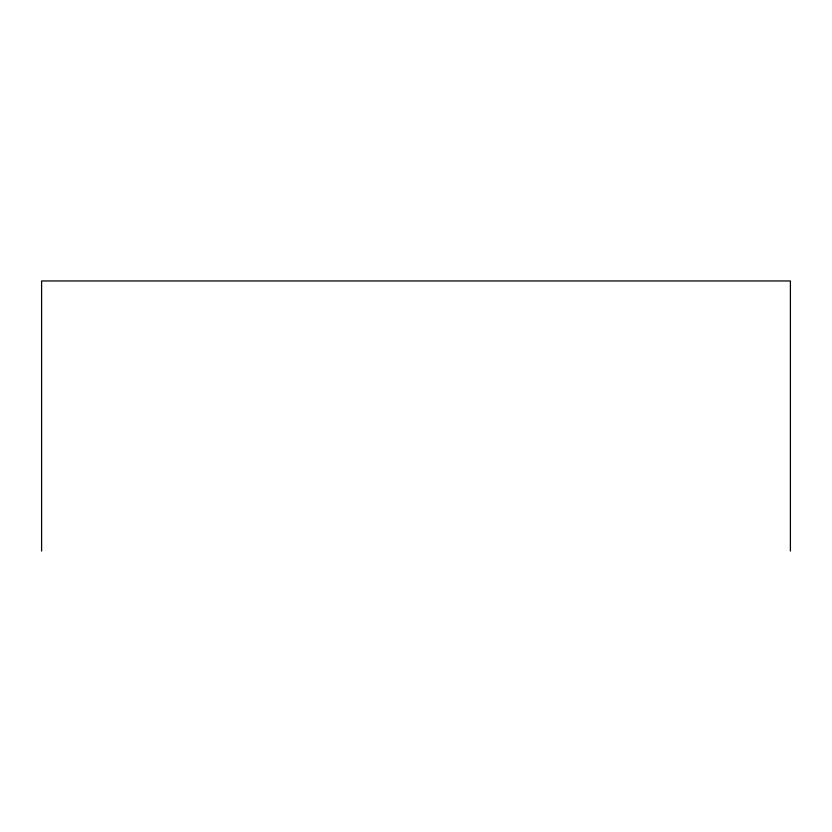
<?xml version="1.0" encoding="UTF-8"?>
<svg xmlns="http://www.w3.org/2000/svg" width="832" height="832" viewBox="0 0 832 832"><rect width="100%" height="100%" fill="white"/><g stroke="black" fill="none" stroke-linecap="round" stroke-linejoin="round"><path stroke-width="1.25" d="M790.4 551.044L790.4 280.956L41.6 280.956L41.6 551.044"/></g></svg>
